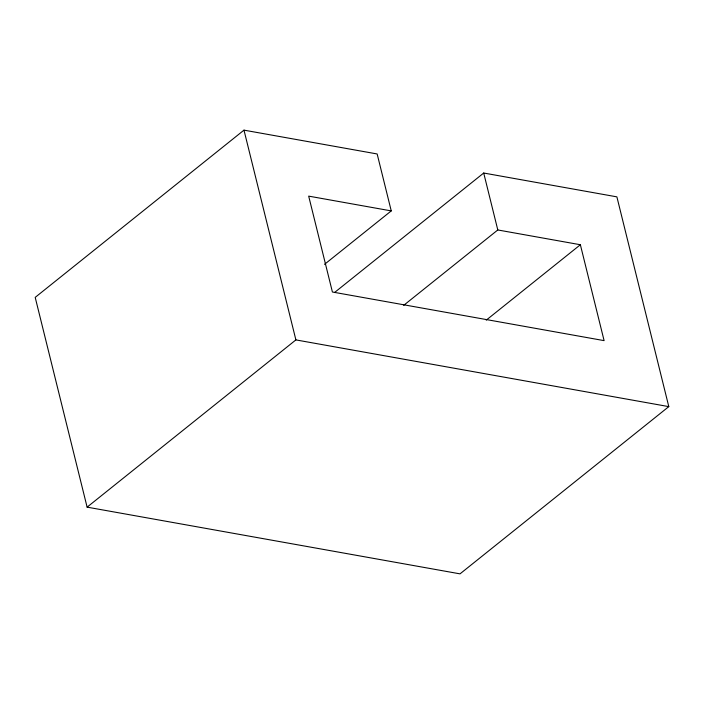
<?xml version="1.0" encoding="UTF-8"?>
<svg xmlns="http://www.w3.org/2000/svg" width="704" height="704" viewBox="0 0 704 704"><rect width="100%" height="100%" fill="white"/><g stroke="black" fill="none" stroke-linecap="round" stroke-linejoin="round"><path stroke-width="1.06" d="M324.509 264.361L391.248 210.901L377.159 153.965L243.98 130.143L35.2 297.378L87.111 507.144L460.02 573.857L668.8 406.622L616.889 196.856L483.71 173.026L334.822 292.292M87.111 507.144L295.891 339.9L668.8 406.622M403.674 305.36L497.798 229.962L580.369 244.737L604.102 340.63L332.411 292.019L308.678 196.126L391.248 210.901M486.244 320.135L580.369 244.737M483.71 173.026L497.798 229.962M243.98 130.143L295.891 339.9"/></g></svg>
